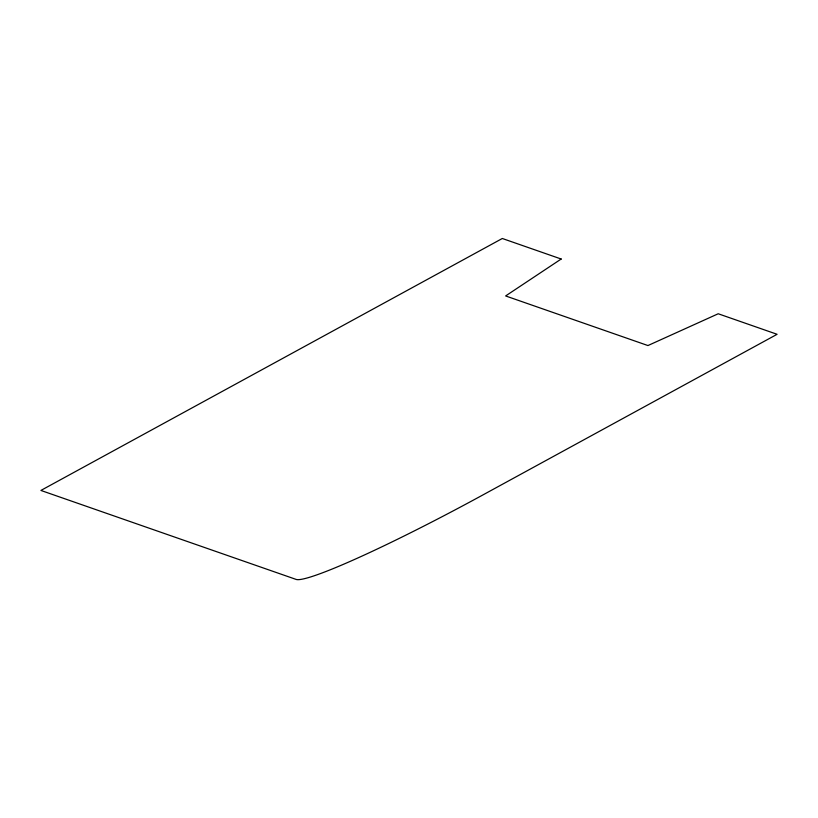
<?xml version="1.0" encoding="UTF-8"?>
<svg xmlns="http://www.w3.org/2000/svg" width="818" height="818" viewBox="0 0 818 818"><rect width="100%" height="100%" fill="white"/><g stroke="black" fill="none" stroke-linecap="round" stroke-linejoin="round"><path stroke-width="1.23" d="M561.189 259.02L505.626 295.942L647.938 345.554L718.214 313.764L777.1 334.296L483.479 494.624A191.678 15.368 -28.3 0 1 296.075 579.4L40.9 490.442L502.303 238.488L561.189 259.02"/></g></svg>
